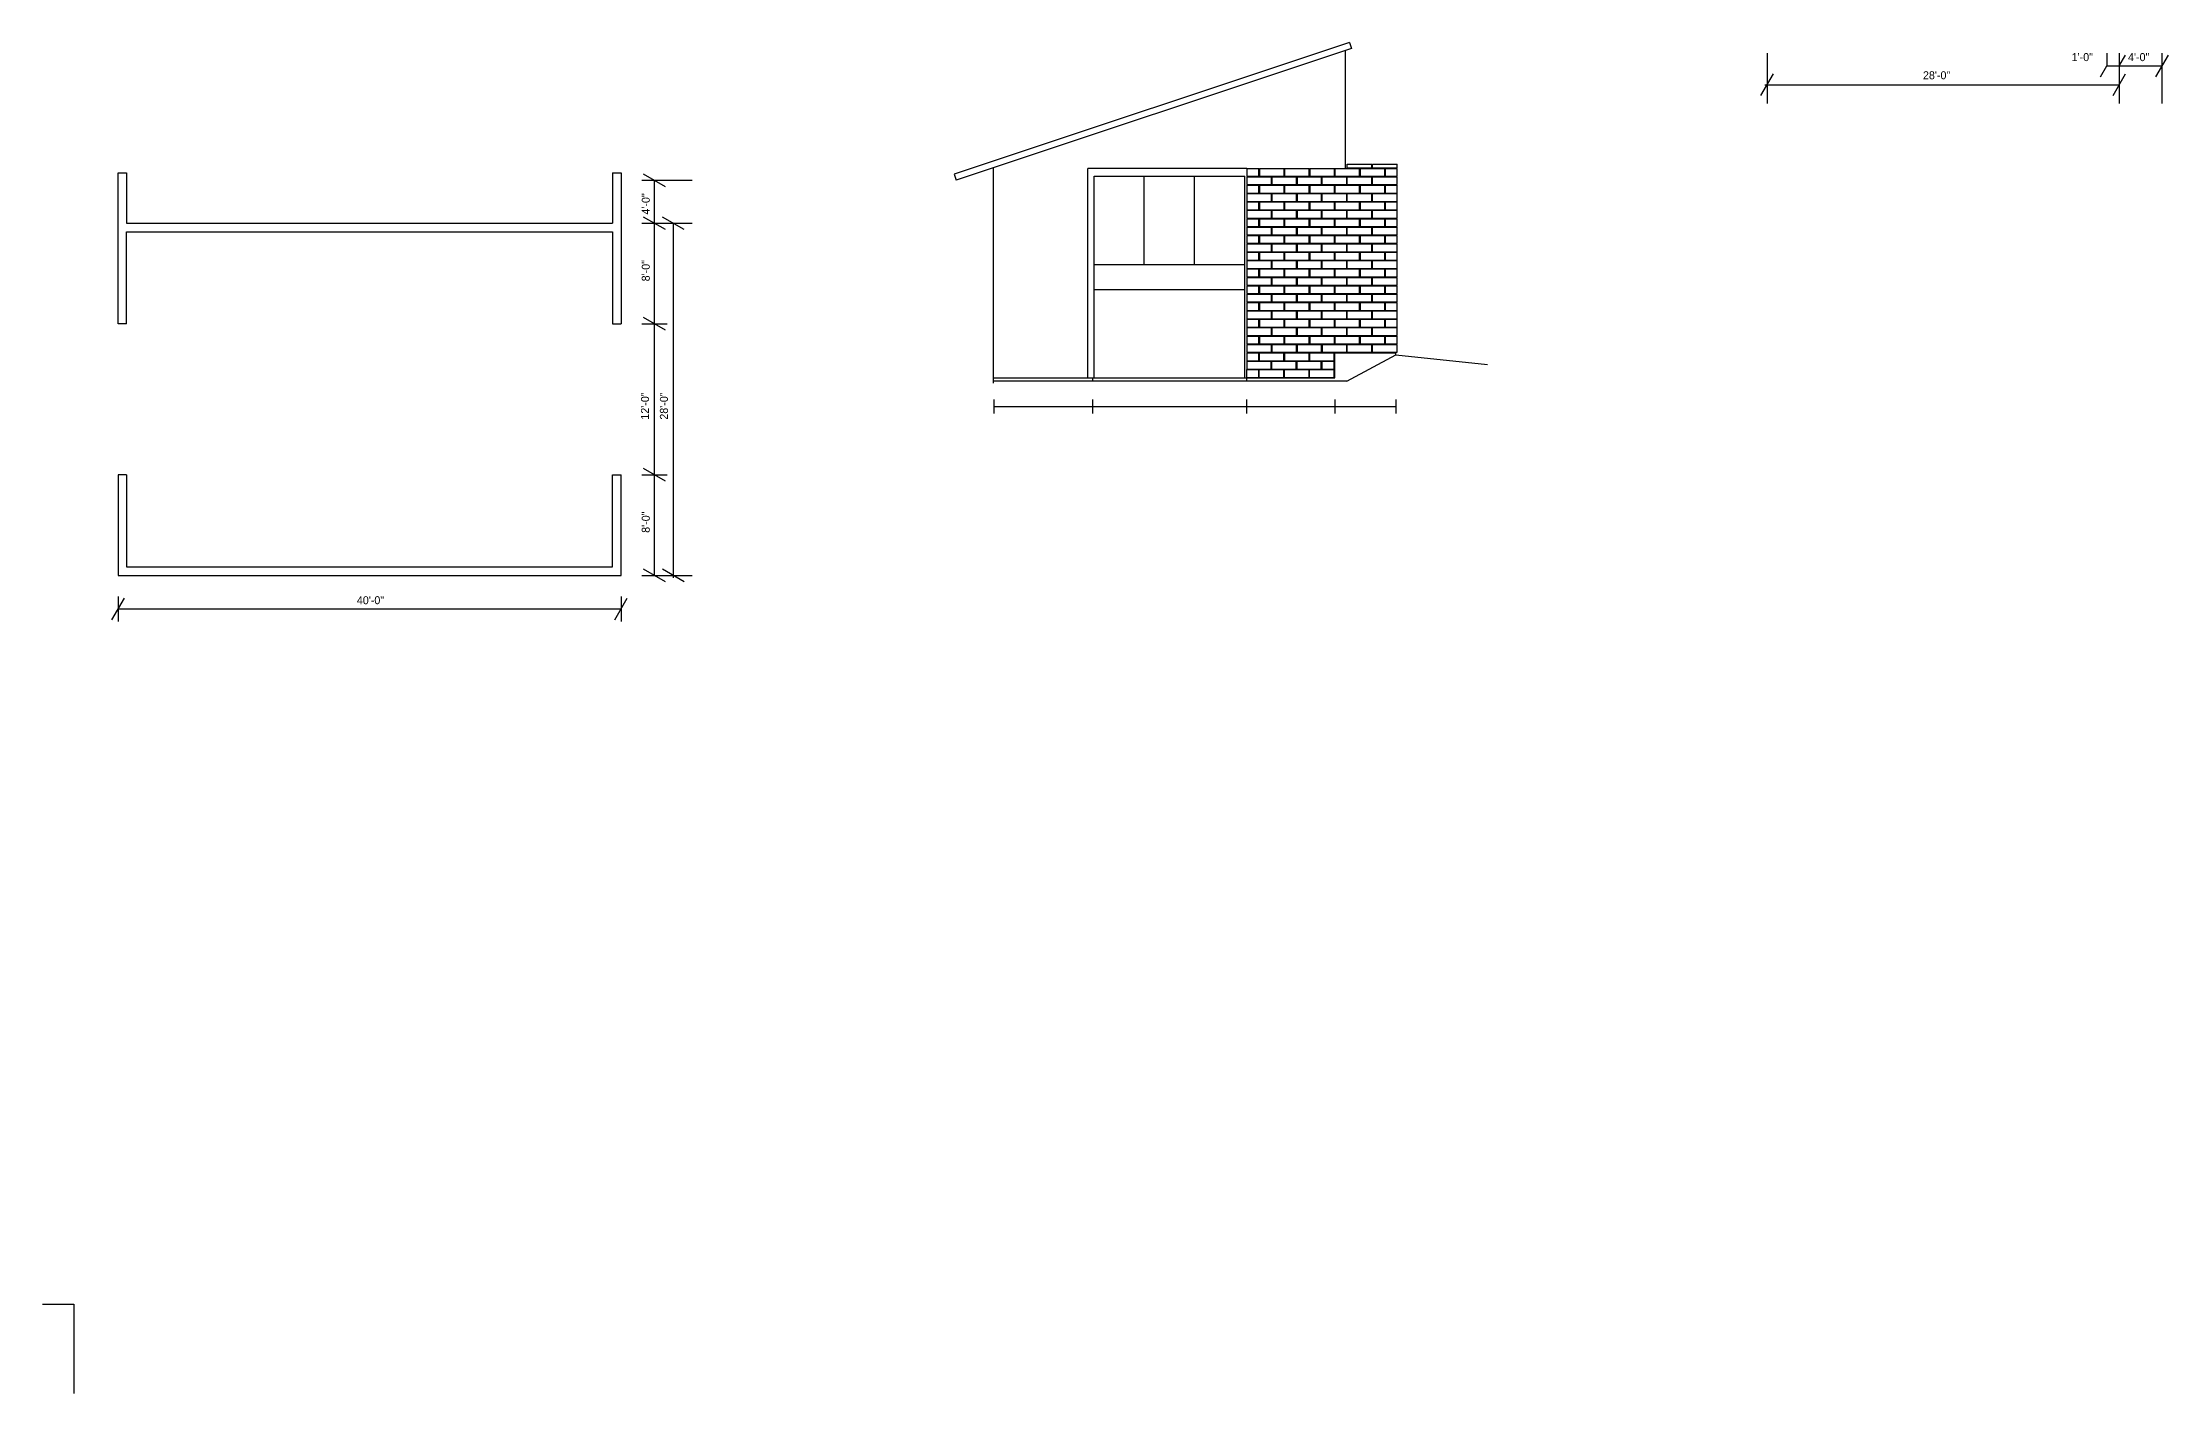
# Model space of a CAD drawing. Header units: inches. Extents: x 683 to 3572, y 849 to 3802.
# Drawn here: x 1340 to 3369, y 849 to 2138 of the extents above; entities that cross this region are included whole.
import ezdxf

# ---------------------------------------------------------------- set-up
doc = ezdxf.new("R2010")
doc.units = ezdxf.units.IN
doc.header["$MEASUREMENT"] = 0
for name, color, linetype in [('blocks', 251, 'Continuous'), ('const', 253, 'Continuous'), ('e2', 252, 'Continuous'), ('walls', 7, 'Continuous')]:
    doc.layers.add(name, color=color, linetype=linetype)

msp = doc.modelspace()

# ---------------------------------------------------------------- linework, layer by layer
at = {"layer": 'blocks'}
for p, q in [((2489.5, 2017.7), (2489.5, 2010.2)), ((2489.5, 2017.7), (2501.2, 2017.7)), ((2489.5, 2010.2), (2501.2, 2010.2)), ((2489.5, 2009.7), (2513, 2009.7)), ((2489.5, 2009.7), (2489.5, 2002.2)), ((2501.2, 2010.2), (2501.2, 2017.7)), ((2501.7, 2017.7), (2501.7, 2010.2)), ((2501.7, 2017.7), (2525.2, 2017.7)), ((2501.7, 2010.2), (2525.2, 2010.2)), ((2513, 2002.2), (2513, 2009.7)), ((2513.5, 2009.7), (2537, 2009.7)), ((2513.5, 2009.7), (2513.5, 2002.2)), ((2525.2, 2010.2), (2525.2, 2017.7)), ((2525.7, 2017.7), (2525.7, 2010.2)), ((2525.7, 2017.7), (2549.2, 2017.7)), ((2525.7, 2010.2), (2549.2, 2010.2)), ((2537, 2002.2), (2537, 2009.7)), ((2537.5, 2009.7), (2561, 2009.7)), ((2537.5, 2009.7), (2537.5, 2002.2)), ((2549.2, 2010.2), (2549.2, 2017.7)), ((2549.7, 2017.7), (2549.7, 2010.2)), ((2549.7, 2017.7), (2573.2, 2017.7)), ((2549.7, 2010.2), (2573.2, 2010.2)), ((2561, 2002.2), (2561, 2009.7)), ((2561.5, 2009.7), (2585, 2009.7)), ((2561.5, 2002.2), (2561.5, 2009.7)), ((2573.2, 2010.2), (2573.2, 2017.7)), ((2573.7, 2017.7), (2597.2, 2017.7)), ((2573.7, 2017.7), (2573.7, 2010.2)), ((2573.7, 2010.2), (2597.2, 2010.2)), ((2585, 2002.2), (2585, 2009.7)), ((2585.5, 2018.2), (2585.5, 2021.7)), ((2585.5, 2021.7), (2609, 2021.7)), ((2585.5, 2018.2), (2609, 2018.2)), ((2585.5, 2009.7), (2609, 2009.7)), ((2585.5, 2002.2), (2585.5, 2009.7)), ((2597.2, 2010.2), (2597.2, 2017.7)), ((2597.7, 2017.7), (2597.7, 2010.2)), ((2597.7, 2017.7), (2621.2, 2017.7)), ((2597.7, 2010.2), (2621.2, 2010.2)), ((2609, 2018.2), (2609, 2021.7)), ((2609, 2002.2), (2609, 2009.7)), ((2609.5, 2018.2), (2609.5, 2021.7)), ((2609.5, 2021.7), (2633, 2021.7)), ((2609.5, 2018.2), (2633, 2018.2)), ((2609.5, 2009.7), (2633, 2009.7)), ((2609.5, 2002.2), (2609.5, 2009.7)), ((2621.2, 2010.2), (2621.2, 2017.7)), ((2621.7, 2017.7), (2621.7, 2010.2)), ((2621.7, 2017.7), (2633, 2017.7)), ((2621.7, 2010.2), (2633, 2010.2)), ((2633, 2018.2), (2633, 2021.7)), ((2633, 2010.2), (2633, 2017.7)), ((2633, 2002.2), (2633, 2009.7)), ((2489.5, 2002.2), (2513, 2002.2)), ((2489.5, 2001.7), (2489.5, 1994.2)), ((2489.5, 2001.7), (2501.2, 2001.7)), ((2489.5, 1994.2), (2501.2, 1994.2)), ((2489.5, 1993.7), (2513, 1993.7)), ((2489.5, 1993.7), (2489.5, 1986.2)), ((2501.2, 1994.2), (2501.2, 2001.7)), ((2501.7, 2001.7), (2525.2, 2001.7)), ((2501.7, 2001.7), (2501.7, 1994.2)), ((2501.7, 1994.2), (2525.2, 1994.2)), ((2513, 1986.2), (2513, 1993.7)), ((2513.5, 2002.2), (2537, 2002.2)), ((2513.5, 1993.7), (2537, 1993.7)), ((2513.5, 1993.7), (2513.5, 1986.2)), ((2525.2, 1994.2), (2525.2, 2001.7)), ((2525.7, 2001.7), (2525.7, 1994.2)), ((2525.7, 2001.7), (2549.2, 2001.7)), ((2525.7, 1994.2), (2549.2, 1994.2)), ((2537, 1986.2), (2537, 1993.7)), ((2537.5, 2002.2), (2561, 2002.2)), ((2537.5, 1993.7), (2561, 1993.7)), ((2537.5, 1993.7), (2537.5, 1986.2)), ((2549.2, 1994.2), (2549.2, 2001.7)), ((2549.7, 2001.7), (2573.2, 2001.7)), ((2549.7, 2001.7), (2549.7, 1994.2)), ((2549.7, 1994.2), (2573.2, 1994.2)), ((2561, 1986.2), (2561, 1993.7)), ((2561.5, 2002.2), (2585, 2002.2)), ((2561.5, 1993.7), (2585, 1993.7)), ((2561.5, 1986.2), (2561.5, 1993.7)), ((2573.2, 1994.2), (2573.2, 2001.7)), ((2573.7, 2001.7), (2597.2, 2001.7)), ((2573.7, 2001.7), (2573.7, 1994.2)), ((2573.7, 1994.2), (2597.2, 1994.2)), ((2585, 1986.2), (2585, 1993.7)), ((2585.5, 2002.2), (2609, 2002.2)), ((2585.5, 1993.7), (2609, 1993.7)), ((2585.5, 1986.2), (2585.5, 1993.7)), ((2597.2, 1994.2), (2597.2, 2001.7)), ((2597.7, 2001.7), (2597.7, 1994.2)), ((2597.7, 2001.7), (2621.2, 2001.7)), ((2597.7, 1994.2), (2621.2, 1994.2)), ((2609, 1986.2), (2609, 1993.7)), ((2609.5, 2002.2), (2633, 2002.2)), ((2609.5, 1993.7), (2633, 1993.7)), ((2609.5, 1986.2), (2609.5, 1993.7)), ((2621.2, 1994.2), (2621.2, 2001.7)), ((2621.7, 2001.7), (2633, 2001.7)), ((2621.7, 2001.7), (2621.7, 1994.2)), ((2621.7, 1994.2), (2633, 1994.2)), ((2633, 1994.2), (2633, 2001.7)), ((2633, 1986.2), (2633, 1993.7)), ((2489.5, 1986.2), (2513, 1986.2)), ((2489.5, 1985.7), (2489.5, 1978.2)), ((2489.5, 1985.7), (2501.2, 1985.7)), ((2489.5, 1978.2), (2501.2, 1978.2)), ((2489.5, 1977.7), (2489.5, 1970.2)), ((2489.5, 1977.7), (2513, 1977.7)), ((2489.5, 1970.2), (2513, 1970.2)), ((2489.5, 1969.7), (2489.5, 1962.2)), ((2489.5, 1969.7), (2501.2, 1969.7)), ((2501.2, 1978.2), (2501.2, 1985.7)), ((2501.2, 1962.2), (2501.2, 1969.7)), ((2501.7, 1985.7), (2525.2, 1985.7)), ((2501.7, 1985.7), (2501.7, 1978.2)), ((2501.7, 1978.2), (2525.2, 1978.2)), ((2501.7, 1969.7), (2525.2, 1969.7)), ((2501.7, 1969.7), (2501.7, 1962.2)), ((2513, 1970.2), (2513, 1977.7)), ((2513.5, 1986.2), (2537, 1986.2)), ((2513.5, 1977.7), (2537, 1977.7)), ((2513.5, 1977.7), (2513.5, 1970.2)), ((2513.5, 1970.2), (2537, 1970.2)), ((2525.2, 1978.2), (2525.2, 1985.7)), ((2525.2, 1962.2), (2525.2, 1969.7)), ((2525.7, 1985.7), (2525.7, 1978.2)), ((2525.7, 1985.7), (2549.2, 1985.7)), ((2525.7, 1978.2), (2549.2, 1978.2)), ((2525.7, 1969.7), (2549.2, 1969.7)), ((2525.7, 1969.7), (2525.7, 1962.2)), ((2537, 1970.2), (2537, 1977.7)), ((2537.5, 1986.2), (2561, 1986.2)), ((2537.5, 1977.7), (2561, 1977.7)), ((2537.5, 1977.7), (2537.5, 1970.2)), ((2537.5, 1970.2), (2561, 1970.2)), ((2549.2, 1978.2), (2549.2, 1985.7)), ((2549.2, 1962.2), (2549.2, 1969.7)), ((2549.7, 1985.7), (2573.2, 1985.7)), ((2549.7, 1985.7), (2549.7, 1978.2)), ((2549.7, 1978.2), (2573.2, 1978.2)), ((2549.7, 1969.7), (2573.2, 1969.7)), ((2549.7, 1969.7), (2549.7, 1962.2)), ((2561, 1970.2), (2561, 1977.7)), ((2561.5, 1986.2), (2585, 1986.2)), ((2561.5, 1970.2), (2561.5, 1977.7)), ((2561.5, 1977.7), (2585, 1977.7)), ((2561.5, 1970.2), (2585, 1970.2)), ((2573.2, 1978.2), (2573.2, 1985.7)), ((2573.2, 1962.2), (2573.2, 1969.7)), ((2573.7, 1985.7), (2597.2, 1985.7)), ((2573.7, 1985.7), (2573.7, 1978.2)), ((2573.7, 1978.2), (2597.2, 1978.2)), ((2573.7, 1969.7), (2597.2, 1969.7)), ((2573.7, 1969.7), (2573.7, 1962.2)), ((2585, 1970.2), (2585, 1977.7)), ((2585.5, 1986.2), (2609, 1986.2)), ((2585.5, 1977.7), (2609, 1977.7)), ((2585.5, 1970.2), (2585.5, 1977.7)), ((2585.5, 1970.2), (2609, 1970.2)), ((2597.2, 1978.2), (2597.2, 1985.7)), ((2597.2, 1962.2), (2597.2, 1969.7)), ((2597.7, 1985.7), (2597.7, 1978.2)), ((2597.7, 1985.7), (2621.2, 1985.7)), ((2597.7, 1978.2), (2621.2, 1978.2)), ((2597.7, 1969.7), (2621.2, 1969.7)), ((2597.7, 1969.7), (2597.7, 1962.2)), ((2609, 1970.2), (2609, 1977.7)), ((2609.5, 1986.2), (2633, 1986.2)), ((2609.5, 1977.7), (2633, 1977.7)), ((2609.5, 1970.2), (2609.5, 1977.7)), ((2609.5, 1970.2), (2633, 1970.2)), ((2621.2, 1978.2), (2621.2, 1985.7)), ((2621.2, 1962.2), (2621.2, 1969.7)), ((2621.7, 1985.7), (2633, 1985.7)), ((2621.7, 1985.7), (2621.7, 1978.2)), ((2621.7, 1978.2), (2633, 1978.2)), ((2621.7, 1969.7), (2633, 1969.7)), ((2621.7, 1969.7), (2621.7, 1962.2)), ((2633, 1978.2), (2633, 1985.7)), ((2633, 1970.2), (2633, 1977.7)), ((2633, 1962.2), (2633, 1969.7)), ((2489.5, 1962.2), (2501.2, 1962.2)), ((2489.5, 1961.7), (2513, 1961.7)), ((2489.5, 1961.7), (2489.5, 1954.2)), ((2489.5, 1954.2), (2513, 1954.2)), ((2489.5, 1953.7), (2489.5, 1946.2)), ((2489.5, 1953.7), (2501.2, 1953.7)), ((2501.2, 1946.2), (2501.2, 1953.7)), ((2501.7, 1962.2), (2525.2, 1962.2)), ((2501.7, 1953.7), (2525.2, 1953.7)), ((2501.7, 1953.7), (2501.7, 1946.2)), ((2513, 1954.2), (2513, 1961.7)), ((2513.5, 1961.7), (2537, 1961.7)), ((2513.5, 1961.7), (2513.5, 1954.2)), ((2513.5, 1954.2), (2537, 1954.2)), ((2525.2, 1946.2), (2525.2, 1953.7)), ((2525.7, 1962.2), (2549.2, 1962.2)), ((2525.7, 1953.7), (2525.7, 1946.2)), ((2525.7, 1953.7), (2549.2, 1953.7)), ((2537, 1954.2), (2537, 1961.7)), ((2537.5, 1961.7), (2561, 1961.7)), ((2537.5, 1961.7), (2537.5, 1954.2)), ((2537.5, 1954.2), (2561, 1954.2)), ((2549.2, 1946.2), (2549.2, 1953.7)), ((2549.7, 1962.2), (2573.2, 1962.2)), ((2549.7, 1953.7), (2573.2, 1953.7)), ((2549.7, 1953.7), (2549.7, 1946.2)), ((2561, 1954.2), (2561, 1961.7)), ((2561.5, 1961.7), (2585, 1961.7)), ((2561.5, 1954.2), (2561.5, 1961.7)), ((2561.5, 1954.2), (2585, 1954.2)), ((2573.2, 1946.2), (2573.2, 1953.7)), ((2573.7, 1962.2), (2597.2, 1962.2)), ((2573.7, 1953.7), (2597.2, 1953.7)), ((2573.7, 1953.7), (2573.7, 1946.2)), ((2585, 1954.2), (2585, 1961.7)), ((2585.5, 1961.7), (2609, 1961.7)), ((2585.5, 1954.2), (2585.5, 1961.7)), ((2585.5, 1954.2), (2609, 1954.2)), ((2597.2, 1946.2), (2597.2, 1953.7)), ((2597.7, 1962.2), (2621.2, 1962.2)), ((2597.7, 1953.7), (2597.7, 1946.2)), ((2597.7, 1953.7), (2621.2, 1953.7)), ((2609, 1954.2), (2609, 1961.7)), ((2609.5, 1961.7), (2633, 1961.7)), ((2609.5, 1954.2), (2609.5, 1961.7)), ((2609.5, 1954.2), (2633, 1954.2)), ((2621.2, 1946.2), (2621.2, 1953.7)), ((2621.7, 1962.2), (2633, 1962.2)), ((2621.7, 1953.7), (2633, 1953.7)), ((2621.7, 1953.7), (2621.7, 1946.2)), ((2633, 1954.2), (2633, 1961.7)), ((2633, 1946.2), (2633, 1953.7)), ((2489.5, 1946.2), (2501.2, 1946.2)), ((2489.5, 1945.7), (2489.5, 1938.2)), ((2489.5, 1945.7), (2513, 1945.7)), ((2489.5, 1938.2), (2513, 1938.2)), ((2489.5, 1937.7), (2489.5, 1930.2)), ((2489.5, 1937.7), (2501.2, 1937.7)), ((2489.5, 1930.2), (2501.2, 1930.2)), ((2489.5, 1929.7), (2513, 1929.7)), ((2489.5, 1929.7), (2489.5, 1922.2)), ((2501.2, 1930.2), (2501.2, 1937.7)), ((2501.7, 1946.2), (2525.2, 1946.2)), ((2501.7, 1937.7), (2525.2, 1937.7)), ((2501.7, 1937.7), (2501.7, 1930.2)), ((2501.7, 1930.2), (2525.2, 1930.2)), ((2513, 1938.2), (2513, 1945.7)), ((2513, 1922.2), (2513, 1929.7)), ((2513.5, 1945.7), (2513.5, 1938.2)), ((2513.5, 1945.7), (2537, 1945.7)), ((2513.5, 1938.2), (2537, 1938.2)), ((2513.5, 1929.7), (2537, 1929.7)), ((2513.5, 1929.7), (2513.5, 1922.2)), ((2525.2, 1930.2), (2525.2, 1937.7)), ((2525.7, 1946.2), (2549.2, 1946.2)), ((2525.7, 1937.7), (2549.2, 1937.7)), ((2525.7, 1937.7), (2525.7, 1930.2)), ((2525.7, 1930.2), (2549.2, 1930.2)), ((2537, 1938.2), (2537, 1945.7)), ((2537, 1922.2), (2537, 1929.7)), ((2537.5, 1945.7), (2561, 1945.7)), ((2537.5, 1945.7), (2537.5, 1938.2)), ((2537.5, 1938.2), (2561, 1938.2)), ((2537.5, 1929.7), (2561, 1929.7)), ((2537.5, 1929.7), (2537.5, 1922.2)), ((2549.2, 1930.2), (2549.2, 1937.7)), ((2549.7, 1946.2), (2573.2, 1946.2)), ((2549.7, 1937.7), (2573.2, 1937.7)), ((2549.7, 1937.7), (2549.7, 1930.2)), ((2549.7, 1930.2), (2573.2, 1930.2)), ((2561, 1938.2), (2561, 1945.7)), ((2561, 1922.2), (2561, 1929.7)), ((2561.5, 1938.2), (2561.5, 1945.7)), ((2561.5, 1945.7), (2585, 1945.7)), ((2561.5, 1938.2), (2585, 1938.2)), ((2561.5, 1929.7), (2585, 1929.7)), ((2561.5, 1922.2), (2561.5, 1929.7)), ((2573.2, 1930.2), (2573.2, 1937.7)), ((2573.7, 1946.2), (2597.2, 1946.2)), ((2573.7, 1937.7), (2597.2, 1937.7)), ((2573.7, 1937.7), (2573.7, 1930.2)), ((2573.7, 1930.2), (2597.2, 1930.2)), ((2585, 1938.2), (2585, 1945.7)), ((2585, 1922.2), (2585, 1929.7)), ((2585.5, 1938.2), (2585.5, 1945.7)), ((2585.5, 1945.7), (2609, 1945.7)), ((2585.5, 1938.2), (2609, 1938.2)), ((2585.5, 1929.7), (2609, 1929.7)), ((2585.5, 1922.2), (2585.5, 1929.7)), ((2597.2, 1930.2), (2597.2, 1937.7)), ((2597.7, 1946.2), (2621.2, 1946.2)), ((2597.7, 1937.7), (2621.2, 1937.7)), ((2597.7, 1937.7), (2597.7, 1930.2)), ((2597.7, 1930.2), (2621.2, 1930.2)), ((2609, 1938.2), (2609, 1945.7)), ((2609, 1922.2), (2609, 1929.7)), ((2609.5, 1945.7), (2633, 1945.7)), ((2609.5, 1938.2), (2609.5, 1945.7)), ((2609.5, 1938.2), (2633, 1938.2)), ((2609.5, 1929.7), (2633, 1929.7)), ((2609.5, 1922.2), (2609.5, 1929.7)), ((2621.2, 1930.2), (2621.2, 1937.7)), ((2621.7, 1946.2), (2633, 1946.2)), ((2621.7, 1937.7), (2633, 1937.7)), ((2621.7, 1937.7), (2621.7, 1930.2)), ((2621.7, 1930.2), (2633, 1930.2)), ((2633, 1938.2), (2633, 1945.7)), ((2633, 1930.2), (2633, 1937.7)), ((2633, 1922.2), (2633, 1929.7)), ((2489.5, 1922.2), (2513, 1922.2)), ((2489.5, 1921.7), (2489.5, 1914.2)), ((2489.5, 1921.7), (2501.2, 1921.7)), ((2489.5, 1914.2), (2501.2, 1914.2)), ((2489.5, 1913.7), (2513, 1913.7)), ((2489.5, 1913.7), (2489.5, 1906.2)), ((2501.2, 1914.2), (2501.2, 1921.7)), ((2501.7, 1921.7), (2525.2, 1921.7)), ((2501.7, 1921.7), (2501.7, 1914.2)), ((2501.7, 1914.2), (2525.2, 1914.2)), ((2513, 1906.2), (2513, 1913.7)), ((2513.5, 1922.2), (2537, 1922.2)), ((2513.5, 1913.7), (2537, 1913.7)), ((2513.5, 1913.7), (2513.5, 1906.2)), ((2525.2, 1914.2), (2525.2, 1921.7)), ((2525.7, 1921.7), (2549.2, 1921.7)), ((2525.7, 1921.7), (2525.7, 1914.2)), ((2525.7, 1914.2), (2549.2, 1914.2)), ((2537, 1906.2), (2537, 1913.7)), ((2537.5, 1922.2), (2561, 1922.2)), ((2537.5, 1913.7), (2561, 1913.7)), ((2537.5, 1913.7), (2537.5, 1906.2)), ((2549.2, 1914.2), (2549.2, 1921.7)), ((2549.7, 1921.7), (2573.2, 1921.7)), ((2549.7, 1921.7), (2549.7, 1914.2)), ((2549.7, 1914.2), (2573.2, 1914.2)), ((2561, 1906.2), (2561, 1913.7)), ((2561.5, 1922.2), (2585, 1922.2)), ((2561.5, 1913.7), (2585, 1913.7)), ((2561.5, 1906.2), (2561.5, 1913.7)), ((2573.2, 1914.2), (2573.2, 1921.7)), ((2573.7, 1921.7), (2597.2, 1921.7)), ((2573.7, 1921.7), (2573.7, 1914.2)), ((2573.7, 1914.2), (2597.2, 1914.2)), ((2585, 1906.2), (2585, 1913.7)), ((2585.5, 1922.2), (2609, 1922.2)), ((2585.5, 1913.7), (2609, 1913.7)), ((2585.5, 1906.2), (2585.5, 1913.7)), ((2597.2, 1914.2), (2597.2, 1921.7)), ((2597.7, 1921.7), (2621.2, 1921.7)), ((2597.7, 1921.7), (2597.7, 1914.2)), ((2597.7, 1914.2), (2621.2, 1914.2)), ((2609, 1906.2), (2609, 1913.7)), ((2609.5, 1922.2), (2633, 1922.2)), ((2609.5, 1913.7), (2633, 1913.7)), ((2609.5, 1906.2), (2609.5, 1913.7)), ((2621.2, 1914.2), (2621.2, 1921.7)), ((2621.7, 1921.7), (2633, 1921.7)), ((2621.7, 1921.7), (2621.7, 1914.2)), ((2621.7, 1914.2), (2633, 1914.2)), ((2633, 1914.2), (2633, 1921.7)), ((2633, 1906.2), (2633, 1913.7)), ((2489.5, 1906.2), (2513, 1906.2)), ((2489.5, 1905.7), (2489.5, 1898.2)), ((2489.5, 1905.7), (2501.2, 1905.7)), ((2489.5, 1898.2), (2501.2, 1898.2)), ((2489.5, 1897.7), (2513, 1897.7)), ((2489.5, 1897.7), (2489.5, 1890.2)), ((2489.5, 1890.2), (2513, 1890.2)), ((2489.5, 1889.7), (2489.5, 1882.2)), ((2489.5, 1889.7), (2501.2, 1889.7)), ((2501.2, 1898.2), (2501.2, 1905.7)), ((2501.2, 1882.2), (2501.2, 1889.7)), ((2501.7, 1905.7), (2525.2, 1905.7)), ((2501.7, 1905.7), (2501.7, 1898.2)), ((2501.7, 1898.2), (2525.2, 1898.2)), ((2501.7, 1889.7), (2525.2, 1889.7)), ((2501.7, 1889.7), (2501.7, 1882.2)), ((2513, 1890.2), (2513, 1897.7)), ((2513.5, 1906.2), (2537, 1906.2)), ((2513.5, 1897.7), (2537, 1897.7)), ((2513.5, 1897.7), (2513.5, 1890.2)), ((2513.5, 1890.2), (2537, 1890.2)), ((2525.2, 1898.2), (2525.2, 1905.7)), ((2525.2, 1882.2), (2525.2, 1889.7)), ((2525.7, 1905.7), (2549.2, 1905.7)), ((2525.7, 1905.7), (2525.7, 1898.2)), ((2525.7, 1898.2), (2549.2, 1898.2)), ((2525.7, 1889.7), (2549.2, 1889.7)), ((2525.7, 1889.7), (2525.7, 1882.2)), ((2537, 1890.2), (2537, 1897.7)), ((2537.5, 1906.2), (2561, 1906.2)), ((2537.5, 1897.7), (2561, 1897.7)), ((2537.5, 1897.7), (2537.5, 1890.2)), ((2537.5, 1890.2), (2561, 1890.2)), ((2549.2, 1898.2), (2549.2, 1905.7)), ((2549.2, 1882.2), (2549.2, 1889.7)), ((2549.7, 1905.7), (2573.2, 1905.7)), ((2549.7, 1905.7), (2549.7, 1898.2)), ((2549.7, 1898.2), (2573.2, 1898.2)), ((2549.7, 1889.7), (2573.2, 1889.7)), ((2549.7, 1889.7), (2549.7, 1882.2)), ((2561, 1890.2), (2561, 1897.7)), ((2561.5, 1906.2), (2585, 1906.2)), ((2561.5, 1897.7), (2585, 1897.7)), ((2561.5, 1890.2), (2561.5, 1897.7)), ((2561.5, 1890.2), (2585, 1890.2)), ((2573.2, 1898.2), (2573.2, 1905.7)), ((2573.2, 1882.2), (2573.2, 1889.7)), ((2573.7, 1905.7), (2597.2, 1905.7)), ((2573.7, 1905.7), (2573.7, 1898.2)), ((2573.7, 1898.2), (2597.2, 1898.2)), ((2573.7, 1889.7), (2597.2, 1889.7)), ((2573.7, 1889.7), (2573.7, 1882.2)), ((2585, 1890.2), (2585, 1897.7)), ((2585.5, 1906.2), (2609, 1906.2)), ((2585.5, 1897.7), (2609, 1897.7)), ((2585.5, 1890.2), (2585.5, 1897.7)), ((2585.5, 1890.2), (2609, 1890.2)), ((2597.2, 1898.2), (2597.2, 1905.7)), ((2597.2, 1882.2), (2597.2, 1889.7)), ((2597.7, 1905.7), (2621.2, 1905.7)), ((2597.7, 1905.7), (2597.7, 1898.2)), ((2597.7, 1898.2), (2621.2, 1898.2)), ((2597.7, 1889.7), (2621.2, 1889.7)), ((2597.7, 1889.7), (2597.7, 1882.2)), ((2609, 1890.2), (2609, 1897.7)), ((2609.5, 1906.2), (2633, 1906.2)), ((2609.5, 1897.7), (2633, 1897.7)), ((2609.5, 1890.2), (2609.5, 1897.7)), ((2609.5, 1890.2), (2633, 1890.2)), ((2621.2, 1898.2), (2621.2, 1905.7)), ((2621.2, 1882.2), (2621.2, 1889.7)), ((2621.7, 1905.7), (2633, 1905.7)), ((2621.7, 1905.7), (2621.7, 1898.2)), ((2621.7, 1898.2), (2633, 1898.2)), ((2621.7, 1889.7), (2633, 1889.7)), ((2621.7, 1889.7), (2621.7, 1882.2)), ((2633, 1898.2), (2633, 1905.7)), ((2633, 1890.2), (2633, 1897.7)), ((2633, 1882.2), (2633, 1889.7)), ((2489.5, 1882.2), (2501.2, 1882.2)), ((2489.5, 1881.7), (2513, 1881.7)), ((2489.5, 1881.7), (2489.5, 1874.2)), ((2489.5, 1874.2), (2513, 1874.2)), ((2489.5, 1873.7), (2489.5, 1866.2)), ((2489.5, 1873.7), (2501.2, 1873.7)), ((2501.2, 1866.2), (2501.2, 1873.7)), ((2501.7, 1882.2), (2525.2, 1882.2)), ((2501.7, 1873.7), (2525.2, 1873.7)), ((2501.7, 1873.7), (2501.7, 1866.2)), ((2513, 1874.2), (2513, 1881.7)), ((2513.5, 1881.7), (2537, 1881.7)), ((2513.5, 1881.7), (2513.5, 1874.2)), ((2513.5, 1874.2), (2537, 1874.2)), ((2525.2, 1866.2), (2525.2, 1873.7)), ((2525.7, 1882.2), (2549.2, 1882.2)), ((2525.7, 1873.7), (2549.2, 1873.7)), ((2525.7, 1873.7), (2525.7, 1866.2)), ((2537, 1874.2), (2537, 1881.7)), ((2537.5, 1881.7), (2561, 1881.7)), ((2537.5, 1881.7), (2537.5, 1874.2)), ((2537.5, 1874.2), (2561, 1874.2)), ((2549.2, 1866.2), (2549.2, 1873.7)), ((2549.7, 1882.2), (2573.2, 1882.2)), ((2549.7, 1873.7), (2573.2, 1873.7)), ((2549.7, 1873.7), (2549.7, 1866.2)), ((2561, 1874.2), (2561, 1881.7)), ((2561.5, 1881.7), (2585, 1881.7)), ((2561.5, 1874.2), (2561.5, 1881.7)), ((2561.5, 1874.2), (2585, 1874.2)), ((2573.2, 1866.2), (2573.2, 1873.7)), ((2573.7, 1882.2), (2597.2, 1882.2)), ((2573.7, 1873.7), (2597.2, 1873.7)), ((2573.7, 1873.7), (2573.7, 1866.2)), ((2585, 1874.2), (2585, 1881.7)), ((2585.5, 1881.7), (2609, 1881.7)), ((2585.5, 1874.2), (2585.5, 1881.7)), ((2585.5, 1874.2), (2609, 1874.2)), ((2597.2, 1866.2), (2597.2, 1873.7)), ((2597.7, 1882.2), (2621.2, 1882.2)), ((2597.7, 1873.7), (2621.2, 1873.7)), ((2597.7, 1873.7), (2597.7, 1866.2)), ((2609, 1874.2), (2609, 1881.7)), ((2609.5, 1881.7), (2633, 1881.7)), ((2609.5, 1874.2), (2609.5, 1881.7)), ((2609.5, 1874.2), (2633, 1874.2)), ((2621.2, 1866.2), (2621.2, 1873.7)), ((2621.7, 1882.2), (2633, 1882.2)), ((2621.7, 1873.7), (2633, 1873.7)), ((2621.7, 1873.7), (2621.7, 1866.2)), ((2633, 1874.2), (2633, 1881.7)), ((2633, 1866.2), (2633, 1873.7)), ((2489.5, 1866.2), (2501.2, 1866.2)), ((2489.5, 1865.7), (2489.5, 1858.2)), ((2489.5, 1865.7), (2513, 1865.7)), ((2489.5, 1858.2), (2513, 1858.2)), ((2489.5, 1857.7), (2489.5, 1850.2)), ((2489.5, 1857.7), (2501.2, 1857.7)), ((2489.5, 1850.2), (2501.2, 1850.2)), ((2489.5, 1849.7), (2489.5, 1842.2)), ((2489.5, 1849.7), (2513, 1849.7)), ((2501.2, 1850.2), (2501.2, 1857.7)), ((2501.7, 1866.2), (2525.2, 1866.2)), ((2501.7, 1857.7), (2525.2, 1857.7)), ((2501.7, 1857.7), (2501.7, 1850.2)), ((2501.7, 1850.2), (2525.2, 1850.2)), ((2513, 1858.2), (2513, 1865.7)), ((2513, 1842.2), (2513, 1849.7)), ((2513.5, 1865.7), (2513.5, 1858.2)), ((2513.5, 1865.7), (2537, 1865.7)), ((2513.5, 1858.2), (2537, 1858.2)), ((2513.5, 1849.7), (2537, 1849.7)), ((2513.5, 1849.7), (2513.5, 1842.2)), ((2525.2, 1850.2), (2525.2, 1857.7)), ((2525.7, 1866.2), (2549.2, 1866.2)), ((2525.7, 1857.7), (2525.7, 1850.2)), ((2525.7, 1857.7), (2549.2, 1857.7)), ((2525.7, 1850.2), (2549.2, 1850.2)), ((2537, 1858.2), (2537, 1865.7)), ((2537, 1842.2), (2537, 1849.7)), ((2537.5, 1865.7), (2537.5, 1858.2)), ((2537.5, 1865.7), (2561, 1865.7)), ((2537.5, 1858.2), (2561, 1858.2)), ((2537.5, 1849.7), (2561, 1849.7)), ((2537.5, 1849.7), (2537.5, 1842.2)), ((2549.2, 1850.2), (2549.2, 1857.7)), ((2549.7, 1866.2), (2573.2, 1866.2)), ((2549.7, 1857.7), (2573.2, 1857.7)), ((2549.7, 1857.7), (2549.7, 1850.2)), ((2549.7, 1850.2), (2573.2, 1850.2)), ((2561, 1858.2), (2561, 1865.7)), ((2561, 1842.2), (2561, 1849.7)), ((2561.5, 1858.2), (2561.5, 1865.7)), ((2561.5, 1865.7), (2585, 1865.7)), ((2561.5, 1858.2), (2585, 1858.2)), ((2561.5, 1849.7), (2561.5, 1842.2)), ((2561.5, 1849.7), (2585, 1849.7)), ((2573.2, 1850.2), (2573.2, 1857.7)), ((2573.7, 1866.2), (2597.2, 1866.2)), ((2573.7, 1857.7), (2597.2, 1857.7)), ((2573.7, 1857.7), (2573.7, 1850.2)), ((2573.7, 1850.2), (2597.2, 1850.2)), ((2585, 1858.2), (2585, 1865.7)), ((2585, 1842.2), (2585, 1849.7)), ((2585.5, 1858.2), (2585.5, 1865.7)), ((2585.5, 1865.7), (2609, 1865.7)), ((2585.5, 1858.2), (2609, 1858.2)), ((2585.5, 1842.2), (2585.5, 1849.7)), ((2585.5, 1849.7), (2609, 1849.7)), ((2597.2, 1850.2), (2597.2, 1857.7)), ((2597.7, 1866.2), (2621.2, 1866.2)), ((2597.7, 1857.7), (2597.7, 1850.2)), ((2597.7, 1857.7), (2621.2, 1857.7)), ((2597.7, 1850.2), (2621.2, 1850.2)), ((2609, 1858.2), (2609, 1865.7)), ((2609, 1842.2), (2609, 1849.7)), ((2609.5, 1865.7), (2633, 1865.7)), ((2609.5, 1858.2), (2609.5, 1865.7)), ((2609.5, 1858.2), (2633, 1858.2)), ((2609.5, 1842.2), (2609.5, 1849.7)), ((2609.5, 1849.7), (2633, 1849.7)), ((2621.2, 1850.2), (2621.2, 1857.7)), ((2621.7, 1866.2), (2633, 1866.2)), ((2621.7, 1857.7), (2633, 1857.7)), ((2621.7, 1857.7), (2621.7, 1850.2)), ((2621.7, 1850.2), (2633, 1850.2)), ((2633, 1858.2), (2633, 1865.7)), ((2633, 1850.2), (2633, 1857.7)), ((2633, 1842.2), (2633, 1849.7)), ((2489.5, 1842.2), (2513, 1842.2)), ((2489.5, 1841.7), (2489.5, 1834.2)), ((2489.5, 1841.7), (2501, 1841.7)), ((2489.5, 1834.2), (2501, 1834.2)), ((2489.5, 1833.7), (2489.5, 1826.2)), ((2489.5, 1833.7), (2512.7, 1833.7)), ((2489.5, 1826.2), (2512.7, 1826.2)), ((2501, 1834.2), (2501, 1841.7)), ((2501.5, 1841.7), (2525, 1841.7)), ((2501.5, 1841.7), (2501.5, 1834.2)), ((2501.5, 1834.2), (2525, 1834.2)), ((2512.7, 1826.2), (2512.7, 1833.7)), ((2513.2, 1833.7), (2536.7, 1833.7)), ((2513.2, 1833.7), (2513.2, 1826.2)), ((2513.2, 1826.2), (2536.7, 1826.2)), ((2513.5, 1842.2), (2537, 1842.2)), ((2525, 1834.2), (2525, 1841.7)), ((2525.5, 1841.7), (2525.5, 1834.2)), ((2525.5, 1841.7), (2549, 1841.7)), ((2525.5, 1834.2), (2549, 1834.2)), ((2536.7, 1826.2), (2536.7, 1833.7)), ((2537.2, 1833.7), (2560.7, 1833.7)), ((2537.2, 1833.7), (2537.2, 1826.2)), ((2537.2, 1826.2), (2560.7, 1826.2)), ((2537.5, 1842.2), (2561, 1842.2)), ((2549, 1834.2), (2549, 1841.7)), ((2549.5, 1841.7), (2573, 1841.7)), ((2549.5, 1841.7), (2549.5, 1834.2)), ((2549.5, 1834.2), (2573, 1834.2)), ((2560.7, 1826.2), (2560.7, 1833.7)), ((2561.2, 1833.7), (2573, 1833.7)), ((2561.2, 1833.7), (2561.2, 1826.2)), ((2561.2, 1826.2), (2573, 1826.2)), ((2561.5, 1842.2), (2585, 1842.2)), ((2573, 1834.2), (2573, 1841.7)), ((2573, 1826.2), (2573, 1833.7)), ((2585.5, 1842.2), (2609, 1842.2)), ((2609.5, 1842.2), (2633, 1842.2)), ((2489.5, 1818.2), (2489.5, 1825.7)), ((2489.5, 1825.7), (2501, 1825.7)), ((2489.5, 1818.2), (2501, 1818.2)), ((2501, 1818.2), (2501, 1825.7)), ((2501.5, 1825.7), (2525, 1825.7)), ((2501.5, 1818.2), (2501.5, 1825.7)), ((2501.5, 1818.2), (2525, 1818.2)), ((2525, 1818.2), (2525, 1825.7)), ((2525.5, 1825.7), (2549, 1825.7)), ((2525.5, 1818.2), (2525.5, 1825.7)), ((2525.5, 1818.2), (2549, 1818.2)), ((2549, 1818.2), (2549, 1825.7)), ((2549.5, 1825.7), (2573, 1825.7)), ((2549.5, 1818.2), (2549.5, 1825.7)), ((2549.5, 1818.2), (2573, 1818.2)), ((2573, 1818.2), (2573, 1825.7))]:
    msp.add_line(p, q, dxfattribs=at)
at = {"layer": 'const'}
for p, q in [((2986.3, 2127.5), (2986.3, 2079.5)), ((3304.3, 2105.1), (3310.3, 2115.5)), ((3310.3, 2127.5), (3310.3, 2115.5)), ((3310.3, 2115.5), (3363.2, 2115.5)), ((3322.3, 2127.5), (3322.3, 2079.5)), ((3322.3, 2115.5), (3328.3, 2125.9)), ((3357.2, 2105.1), (3369.2, 2125.9)), ((3363.2, 2079.5), (3363.2, 2127.5)), ((2980.3, 2087.1), (2992.3, 2107.9)), ((2984.1, 2097.5), (3322.3, 2097.5)), ((3316.3, 2087.1), (3328.3, 2107.9)), ((1934.7, 2000.2), (1913.9, 2012.2)), ((1960.3, 2006.2), (1912.3, 2006.2)), ((1924.3, 1629.3), (1924.3, 2006.2)), ((1934.7, 1959.3), (1913.9, 1971.3)), ((1952.7, 1959.3), (1931.9, 1971.3)), ((1912.3, 1965.3), (1960.3, 1965.3)), ((1942.3, 1627.1), (1942.3, 1965.3)), ((1912.3, 1869.3), (1936.3, 1869.3)), ((1934.7, 1863.3), (1913.9, 1875.3)), ((1912.3, 1725.3), (1936.3, 1725.3)), ((1934.7, 1719.3), (1913.9, 1731.3)), ((1912.3, 1629.3), (1960.3, 1629.3)), ((1934.7, 1623.3), (1913.9, 1635.3)), ((1952.7, 1623.3), (1931.9, 1635.3)), ((1406.3, 1586.9), (1418.3, 1607.7)), ((1412.3, 1609.3), (1412.3, 1585.3)), ((1886.3, 1586.9), (1898.3, 1607.7)), ((1892.3, 1609.3), (1892.3, 1585.3)), ((1412.3, 1597.3), (1892.3, 1597.3)), ((1370.2, 933.8), (1370.2, 848.6))]:
    msp.add_line(p, q, dxfattribs=at)
msp.add_lwpolyline([(1340.2, 933.8), (1370.2, 933.8)], dxfattribs=at)
at = {"layer": 'e2'}
for p, q in [((2489.5, 2017.7), (2337.7, 2017.7)), ((2343.9, 1817.7), (2343.9, 2010.2)), ((2343.9, 2010.2), (2487.7, 2010.2)), ((2487.7, 1817.7), (2487.7, 2010.2)), ((2487.7, 1925.7), (2343.9, 1925.7)), ((2487.7, 1901.7), (2343.9, 1901.7)), ((2573.5, 1817.7), (2573.5, 1841.7)), ((2573.5, 1841.7), (2631.7, 1841.7)), ((2247.7, 1817.7), (2489.2, 1817.7)), ((2342.4, 1817.7), (2342.4, 1814.7)), ((2489.2, 1817.7), (2573.5, 1817.7)), ((2489.2, 1817.7), (2489.2, 1814.7)), ((2248.1, 1797), (2248.1, 1783.9)), ((2248.1, 1790.5), (2631.7, 1790.5)), ((2342.4, 1797), (2342.4, 1783.9)), ((2489.2, 1797), (2489.2, 1783.9)), ((2573.5, 1797), (2573.5, 1783.9)), ((2631.7, 1797), (2631.7, 1783.9))]:
    msp.add_line(p, q, dxfattribs=at)
at = {"layer": 'walls'}
for p, q in [((2587.5, 2137.8), (2210.4, 2012.1)), ((2589.4, 2132.1), (2212.3, 2006.4)), ((2587.5, 2137.8), (2589.4, 2132.1)), ((2583.7, 2017.7), (2583.7, 2130.2)), ((1412.3, 2013.3), (1420.3, 2013.3)), ((1412.3, 1869.3), (1412.3, 2013.3)), ((1420.3, 2013.3), (1420.3, 1965.3)), ((1884.3, 2013.3), (1884.3, 1965.3)), ((1884.3, 2013.3), (1892.3, 2013.3)), ((1892.3, 2013.3), (1892.3, 1869.3)), ((2210.4, 2012.1), (2212.3, 2006.4)), ((2247.7, 1812.7), (2247.7, 2018.2)), ((2337.7, 1817.7), (2337.7, 2017.7)), ((2391.7, 1925.7), (2391.7, 2010.2)), ((2439.7, 1925.7), (2439.7, 2010.2)), ((1420.3, 1965.3), (1884.3, 1965.3)), ((1420.3, 1957.3), (1884.3, 1957.3)), ((1420.3, 1869.3), (1420.3, 1957.3)), ((1884.3, 1957.3), (1884.3, 1869.3)), ((1420.3, 1869.3), (1412.3, 1869.3)), ((1884.3, 1869.3), (1892.3, 1869.3)), ((2585.1, 1814.7), (2631.7, 1839.8)), ((2631.7, 1839.8), (2631.7, 1841.7)), ((2631.7, 1839.8), (2719.2, 1830.6)), ((2585.1, 1814.7), (2247.7, 1814.7)), ((1420.3, 1725.3), (1412.3, 1725.3)), ((1412.3, 1725.3), (1412.3, 1629.3)), ((1420.3, 1725.3), (1420.3, 1637.3)), ((1884.3, 1725.3), (1892.3, 1725.3)), ((1884.3, 1637.3), (1884.3, 1725.3)), ((1892.3, 1629.3), (1892.3, 1725.3)), ((1412.3, 1629.3), (1892.3, 1629.3)), ((1420.3, 1637.3), (1884.3, 1637.3))]:
    msp.add_line(p, q, dxfattribs=at)

# ---------------------------------------------------------------- texts
at = {"layer": 'const', "char_height": 7.64, "width": 2912.54, "attachment_point": 1}
for s, insert in [('28\'-0"', (3134.9, 2110.4)), ('1\'-0"', (3276.8, 2127.7)), ('4\'-0"', (3330.6, 2127.7)), ('40\'-0"', (1640.2, 1609.4))]:
    msp.add_mtext(s, dxfattribs=dict(at, insert=insert))
at = {"layer": 'const', "char_height": 7.64, "width": 2912.54, "attachment_point": 1, "rotation": 90}
for s, insert in [('4\'-0"', (1912.1, 1973.6)), ('8\'-0"', (1912.1, 1909.9)), ('12\'-0"', (1911.4, 1777.9)), ('28\'-0"', (1929.4, 1777.9)), ('8\'-0"', (1912.1, 1669.9))]:
    msp.add_mtext(s, dxfattribs=dict(at, insert=insert))

doc.saveas('drawing.dxf')
